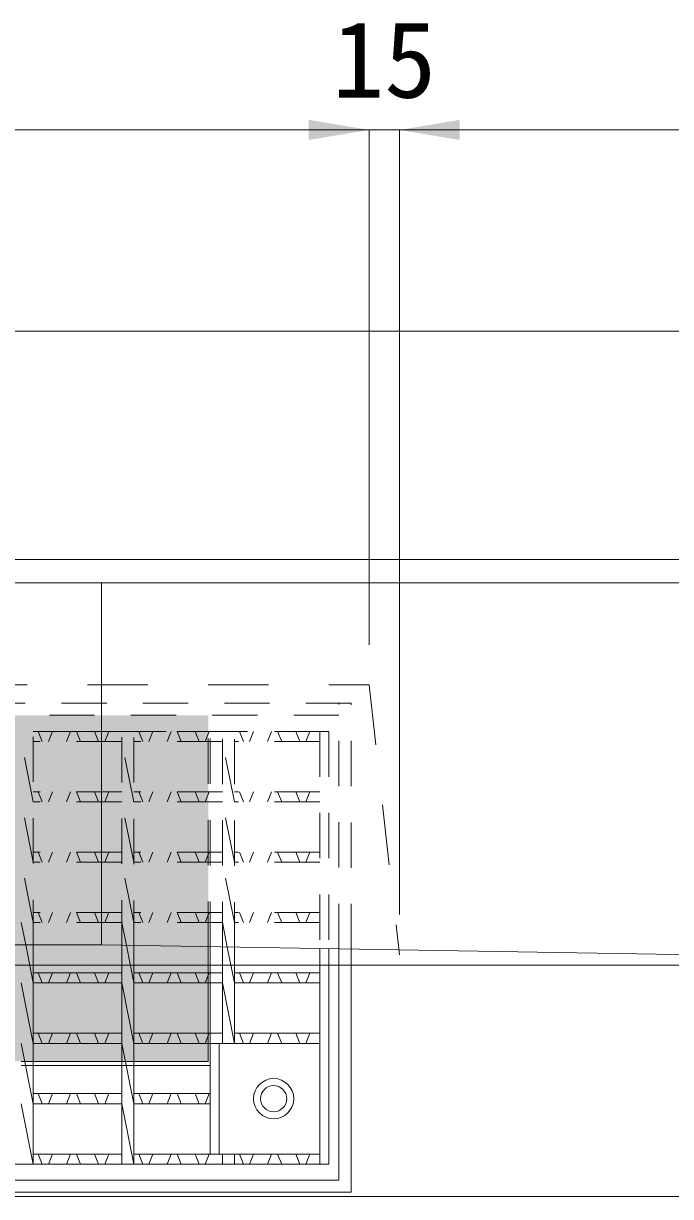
# Model space of a CAD drawing. Units: millimetres at full size; details may follow other scales. Extents: x -36174 to -11409, y 24892 to 47415.
# Drawn here: x -30122 to -29801, y 27391 to 27974 of the extents above; entities that cross this region are included whole.
import ezdxf
from ezdxf.enums import TextEntityAlignment as Align

# ---------------------------------------------------------------- set-up
doc = ezdxf.new("R2010")
doc.units = ezdxf.units.MM
doc.header["$LTSCALE"] = 30
doc.linetypes.add('USER1', pattern=[1.35, 0.75, -0.6])
doc.linetypes.add('USER2', pattern=[2, 1, -1])
for name, color, linetype, lineweight in [('0_2', 7, 'Continuous', 13), ('側溝・本体', 7, 'Continuous', 9), ('寸法線', 7, 'Continuous', 9), ('本体', 2, 'Continuous', 20), ('ｸﾞﾚｰﾁﾝｸﾞ', 7, 'USER1', 5)]:
    doc.layers.add(name, color=color, linetype=linetype, lineweight=lineweight)
doc.layers.add('ﾊｯﾁﾝｸﾞ', color=8, linetype='Continuous')
doc.styles.add('ＭＳ ゴシック', font='')
doc.styles.get('ＭＳ ゴシック').set_extended_font_data('MS Gothic')

# ---------------------------------------------------------------- blocks, each defined once
blk = doc.blocks.new('filled_arrow')
at = {"color": 0, "linetype": 'Continuous', "lineweight": -2}
blk.add_solid([(7.5, 1.25), (0, 0), (7.5, -1.25)], dxfattribs=at)

msp = doc.modelspace()

# ---------------------------------------------------------------- hatches: boundary and pattern name
at = {"layer": 'ﾊｯﾁﾝｸﾞ'}
msp.add_hatch(color=256, dxfattribs=at).paths.add_polyline_path([(-30030.47, 27457.73), (-30030.47, 27629.73), (-30310.47, 27629.73), (-30310.47, 27457.73)])

# ---------------------------------------------------------------- linework, layer by layer
at = {"layer": '0_2', "lineweight": 9}
for p, q in [((-30475.47, 27707.11), (-29483.47, 27707.11)), ((-30475.47, 27695.61), (-29487.97, 27695.61)), ((-30083.47, 27695.61), (-30083.47, 27515.61)), ((-30475.47, 27515.61), (-30083.47, 27515.61)), ((-30083.47, 27515.61), (-29523.47, 27506.28)), ((-30475.47, 27505.61), (-29487.97, 27505.61))]:
    msp.add_line(p, q, dxfattribs=at)
at = {"layer": '0_2', "linetype": 'USER1'}
for p, q in [((-30030.47, 27514.73), (-30030.47, 27629.73)), ((-30030.47, 27496.73), (-30030.47, 27501.73)), ((-30030.47, 27466.73), (-30030.47, 27471.73)), ((-30117.47, 27457.73), (-30123.47, 27457.73)), ((-30067.47, 27457.73), (-30073.47, 27457.73))]:
    msp.add_line(p, q, dxfattribs=at)
at = {"layer": '0_2'}
for p, q in [((-30030.47, 27501.73), (-30030.47, 27514.73)), ((-30030.47, 27471.73), (-30030.47, 27496.73)), ((-30030.47, 27457.73), (-30030.47, 27466.73)), ((-30073.47, 27457.73), (-30117.47, 27457.73)), ((-30030.47, 27457.73), (-30067.47, 27457.73))]:
    msp.add_line(p, q, dxfattribs=at)
at = {"layer": '側溝・本体', "linetype": 'USER2'}
for p, q in [((-30390.47, 27644.8), (-29950.47, 27644.8)), ((-29950.47, 27644.8), (-29935.47, 27510.71))]:
    msp.add_line(p, q, dxfattribs=at)
at = {"layer": '寸法線'}
for p, q in [((-30390.47, 27920.61), (-29950.47, 27920.61)), ((-30010.47, 27920.61), (-29875.47, 27920.61)), ((-29950.47, 27664.8), (-29950.47, 27920.61)), ((-29950.47, 27664.8), (-29950.47, 27920.61)), ((-29935.47, 27530.71), (-29935.47, 27920.61)), ((-29935.47, 27920.61), (-29483.47, 27920.61)), ((-29935.47, 27530.71), (-29935.47, 27920.61))]:
    msp.add_line(p, q, dxfattribs=at)
at = {"layer": '本体'}
for p, q in [((-30481.47, 27820.61), (-29483.47, 27820.61)), ((-30481.47, 27390.61), (-29483.47, 27390.61))]:
    msp.add_line(p, q, dxfattribs=at)
at = {"layer": 'ｸﾞﾚｰﾁﾝｸﾞ'}
for p, q in [((-29959.47, 27635.73), (-30381.47, 27635.73)), ((-29965.47, 27513.59), (-29965.47, 27635.73)), ((-29959.47, 27513.49), (-29959.47, 27635.73)), ((-29965.47, 27629.73), (-30375.47, 27629.73)), ((-30029.47, 27514.65), (-30029.47, 27629.73)), ((-29970.47, 27621.73), (-30370.47, 27621.73)), ((-30117.47, 27515.61), (-30117.47, 27621.73)), ((-30073.47, 27621.73), (-30117.47, 27621.73)), ((-30112.97, 27616.73), (-30114.97, 27621.73)), ((-30107.97, 27621.73), (-30109.97, 27616.73)), ((-30100.97, 27616.73), (-30098.97, 27621.73)), ((-30095.97, 27621.73), (-30093.97, 27616.73)), ((-30084.97, 27616.73), (-30086.97, 27621.73)), ((-30079.97, 27621.73), (-30081.97, 27616.73)), ((-30073.47, 27515.39), (-30073.47, 27621.73)), ((-30067.47, 27515.29), (-30067.47, 27621.73)), ((-30023.47, 27621.73), (-30067.47, 27621.73)), ((-30062.97, 27616.73), (-30064.97, 27621.73)), ((-30057.97, 27621.73), (-30059.97, 27616.73)), ((-30050.97, 27616.73), (-30048.97, 27621.73)), ((-30045.97, 27621.73), (-30043.97, 27616.73)), ((-30034.97, 27616.73), (-30036.97, 27621.73)), ((-30029.97, 27621.73), (-30031.97, 27616.73)), ((-30023.47, 27514.55), (-30023.47, 27621.73)), ((-30017.47, 27514.45), (-30017.47, 27621.73)), ((-29974.97, 27621.73), (-30017.47, 27621.73)), ((-30012.97, 27616.73), (-30014.97, 27621.73)), ((-30007.97, 27621.73), (-30009.97, 27616.73)), ((-30000.97, 27616.73), (-29998.97, 27621.73)), ((-29995.97, 27621.73), (-29993.97, 27616.73)), ((-29984.97, 27616.73), (-29986.97, 27621.73)), ((-29979.97, 27621.73), (-29981.97, 27616.73)), ((-29974.97, 27621.73), (-29974.97, 27513.75)), ((-29970.47, 27621.73), (-29970.47, 27513.67)), ((-30117.47, 27586.73), (-30123.47, 27616.73)), ((-30073.47, 27616.73), (-30117.47, 27616.73)), ((-30067.47, 27586.73), (-30073.47, 27616.73)), ((-30023.47, 27616.73), (-30067.47, 27616.73)), ((-30017.47, 27586.73), (-30023.47, 27616.73)), ((-29974.97, 27616.73), (-30017.47, 27616.73)), ((-30073.47, 27591.73), (-30117.47, 27591.73)), ((-30112.97, 27586.73), (-30114.97, 27591.73)), ((-30107.97, 27591.73), (-30109.97, 27586.73)), ((-30100.97, 27586.73), (-30098.97, 27591.73)), ((-30095.97, 27591.73), (-30093.97, 27586.73)), ((-30084.97, 27586.73), (-30086.97, 27591.73)), ((-30079.97, 27591.73), (-30081.97, 27586.73)), ((-30023.47, 27591.73), (-30067.47, 27591.73)), ((-30062.97, 27586.73), (-30064.97, 27591.73)), ((-30057.97, 27591.73), (-30059.97, 27586.73)), ((-30050.97, 27586.73), (-30048.97, 27591.73)), ((-30045.97, 27591.73), (-30043.97, 27586.73)), ((-30034.97, 27586.73), (-30036.97, 27591.73)), ((-30029.97, 27591.73), (-30031.97, 27586.73)), ((-29974.97, 27591.73), (-30017.47, 27591.73)), ((-30012.97, 27586.73), (-30014.97, 27591.73)), ((-30007.97, 27591.73), (-30009.97, 27586.73)), ((-30000.97, 27586.73), (-29998.97, 27591.73)), ((-29995.97, 27591.73), (-29993.97, 27586.73)), ((-29984.97, 27586.73), (-29986.97, 27591.73)), ((-29979.97, 27591.73), (-29981.97, 27586.73)), ((-30117.47, 27556.73), (-30123.47, 27586.73)), ((-30073.47, 27586.73), (-30117.47, 27586.73)), ((-30067.47, 27556.73), (-30073.47, 27586.73)), ((-30023.47, 27586.73), (-30067.47, 27586.73)), ((-30017.47, 27556.73), (-30023.47, 27586.73)), ((-29974.97, 27586.73), (-30017.47, 27586.73)), ((-30073.47, 27561.73), (-30117.47, 27561.73)), ((-30112.97, 27556.73), (-30114.97, 27561.73)), ((-30107.97, 27561.73), (-30109.97, 27556.73)), ((-30100.97, 27556.73), (-30098.97, 27561.73)), ((-30095.97, 27561.73), (-30093.97, 27556.73)), ((-30084.97, 27556.73), (-30086.97, 27561.73)), ((-30079.97, 27561.73), (-30081.97, 27556.73)), ((-30023.47, 27561.73), (-30067.47, 27561.73)), ((-30062.97, 27556.73), (-30064.97, 27561.73)), ((-30057.97, 27561.73), (-30059.97, 27556.73)), ((-30050.97, 27556.73), (-30048.97, 27561.73)), ((-30045.97, 27561.73), (-30043.97, 27556.73)), ((-30034.97, 27556.73), (-30036.97, 27561.73)), ((-30029.97, 27561.73), (-30031.97, 27556.73)), ((-29974.97, 27561.73), (-30017.47, 27561.73)), ((-30012.97, 27556.73), (-30014.97, 27561.73)), ((-30007.97, 27561.73), (-30009.97, 27556.73)), ((-30000.97, 27556.73), (-29998.97, 27561.73)), ((-29995.97, 27561.73), (-29993.97, 27556.73)), ((-29984.97, 27556.73), (-29986.97, 27561.73)), ((-29979.97, 27561.73), (-29981.97, 27556.73)), ((-30117.47, 27526.73), (-30123.47, 27556.73)), ((-30073.47, 27556.73), (-30117.47, 27556.73)), ((-30067.47, 27526.73), (-30073.47, 27556.73)), ((-30023.47, 27556.73), (-30067.47, 27556.73)), ((-30017.47, 27526.73), (-30023.47, 27556.73)), ((-29974.97, 27556.73), (-30017.47, 27556.73)), ((-30073.47, 27531.73), (-30117.47, 27531.73)), ((-30112.97, 27526.73), (-30114.97, 27531.73)), ((-30107.97, 27531.73), (-30109.97, 27526.73)), ((-30100.97, 27526.73), (-30098.97, 27531.73)), ((-30095.97, 27531.73), (-30093.97, 27526.73)), ((-30084.97, 27526.73), (-30086.97, 27531.73)), ((-30079.97, 27531.73), (-30081.97, 27526.73)), ((-30023.47, 27531.73), (-30067.47, 27531.73)), ((-30062.97, 27526.73), (-30064.97, 27531.73)), ((-30057.97, 27531.73), (-30059.97, 27526.73)), ((-30050.97, 27526.73), (-30048.97, 27531.73)), ((-30045.97, 27531.73), (-30043.97, 27526.73)), ((-30034.97, 27526.73), (-30036.97, 27531.73)), ((-30029.97, 27531.73), (-30031.97, 27526.73)), ((-29974.97, 27531.73), (-30017.47, 27531.73)), ((-30012.97, 27526.73), (-30014.97, 27531.73)), ((-30007.97, 27531.73), (-30009.97, 27526.73)), ((-30000.97, 27526.73), (-29998.97, 27531.73)), ((-29995.97, 27531.73), (-29993.97, 27526.73)), ((-29984.97, 27526.73), (-29986.97, 27531.73)), ((-29979.97, 27531.73), (-29981.97, 27526.73)), ((-30121.24, 27515.61), (-30123.47, 27526.73)), ((-30073.47, 27526.73), (-30117.47, 27526.73)), ((-30071.19, 27515.35), (-30073.47, 27526.73)), ((-30023.47, 27526.73), (-30067.47, 27526.73)), ((-30021.02, 27514.51), (-30023.47, 27526.73)), ((-29974.97, 27526.73), (-30017.47, 27526.73)), ((-30029.47, 27496.73), (-30029.47, 27501.73)), ((-30029.47, 27466.73), (-30029.47, 27471.73)), ((-30117.47, 27455.73), (-30123.47, 27455.73)), ((-30067.47, 27455.73), (-30073.47, 27455.73))]:
    msp.add_line(p, q, dxfattribs=at)
at = {"layer": 'ｸﾞﾚｰﾁﾝｸﾞ', "linetype": 'Continuous'}
for p, q in [((-30117.47, 27496.73), (-30121.24, 27515.61)), ((-30117.47, 27406.73), (-30117.47, 27515.61)), ((-30073.47, 27406.73), (-30073.47, 27515.39)), ((-30067.47, 27496.73), (-30071.19, 27515.35)), ((-30067.47, 27406.73), (-30067.47, 27515.29)), ((-30029.47, 27501.73), (-30029.47, 27514.65)), ((-30023.47, 27466.73), (-30023.47, 27514.55)), ((-30017.47, 27496.73), (-30021.02, 27514.51)), ((-30017.47, 27466.73), (-30017.47, 27514.45)), ((-29974.97, 27513.75), (-29974.97, 27406.73)), ((-29970.47, 27513.67), (-29970.47, 27406.73)), ((-29965.47, 27398.73), (-29965.47, 27513.59)), ((-29959.47, 27392.73), (-29959.47, 27513.49)), ((-30073.47, 27501.73), (-30117.47, 27501.73)), ((-30112.97, 27496.73), (-30114.97, 27501.73)), ((-30107.97, 27501.73), (-30109.97, 27496.73)), ((-30100.97, 27496.73), (-30098.97, 27501.73)), ((-30095.97, 27501.73), (-30093.97, 27496.73)), ((-30084.97, 27496.73), (-30086.97, 27501.73)), ((-30079.97, 27501.73), (-30081.97, 27496.73)), ((-30023.47, 27501.73), (-30067.47, 27501.73)), ((-30062.97, 27496.73), (-30064.97, 27501.73)), ((-30057.97, 27501.73), (-30059.97, 27496.73)), ((-30050.97, 27496.73), (-30048.97, 27501.73)), ((-30045.97, 27501.73), (-30043.97, 27496.73)), ((-30034.97, 27496.73), (-30036.97, 27501.73)), ((-30029.97, 27501.73), (-30031.97, 27496.73)), ((-29974.97, 27501.73), (-30017.47, 27501.73)), ((-30012.97, 27496.73), (-30014.97, 27501.73)), ((-30007.97, 27501.73), (-30009.97, 27496.73)), ((-30000.97, 27496.73), (-29998.97, 27501.73)), ((-29995.97, 27501.73), (-29993.97, 27496.73)), ((-29984.97, 27496.73), (-29986.97, 27501.73)), ((-29979.97, 27501.73), (-29981.97, 27496.73)), ((-30117.47, 27466.73), (-30123.47, 27496.73)), ((-30073.47, 27496.73), (-30117.47, 27496.73)), ((-30067.47, 27466.73), (-30073.47, 27496.73)), ((-30023.47, 27496.73), (-30067.47, 27496.73)), ((-30029.47, 27471.73), (-30029.47, 27496.73)), ((-30017.47, 27466.73), (-30023.47, 27496.73)), ((-29974.97, 27496.73), (-30017.47, 27496.73)), ((-30117.47, 27436.73), (-30123.47, 27466.73)), ((-30073.47, 27471.73), (-30117.47, 27471.73)), ((-30073.47, 27466.73), (-30117.47, 27466.73)), ((-30112.97, 27466.73), (-30114.97, 27471.73)), ((-30107.97, 27471.73), (-30109.97, 27466.73)), ((-30100.97, 27466.73), (-30098.97, 27471.73)), ((-30095.97, 27471.73), (-30093.97, 27466.73)), ((-30084.97, 27466.73), (-30086.97, 27471.73)), ((-30079.97, 27471.73), (-30081.97, 27466.73)), ((-30067.47, 27436.73), (-30073.47, 27466.73)), ((-30023.47, 27471.73), (-30067.47, 27471.73)), ((-30023.47, 27466.73), (-30067.47, 27466.73)), ((-30062.97, 27466.73), (-30064.97, 27471.73)), ((-30057.97, 27471.73), (-30059.97, 27466.73)), ((-30050.97, 27466.73), (-30048.97, 27471.73)), ((-30045.97, 27471.73), (-30043.97, 27466.73)), ((-30034.97, 27466.73), (-30036.97, 27471.73)), ((-30029.97, 27471.73), (-30031.97, 27466.73)), ((-30029.47, 27455.73), (-30029.47, 27466.73)), ((-29974.97, 27466.73), (-30029.47, 27466.73)), ((-30029.47, 27466.73), (-30029.47, 27411.73)), ((-30024.97, 27466.73), (-30024.97, 27411.73)), ((-29974.97, 27471.73), (-30017.47, 27471.73)), ((-30012.97, 27466.73), (-30014.97, 27471.73)), ((-30007.97, 27471.73), (-30009.97, 27466.73)), ((-30000.97, 27466.73), (-29998.97, 27471.73)), ((-29995.97, 27471.73), (-29993.97, 27466.73)), ((-29984.97, 27466.73), (-29986.97, 27471.73)), ((-29979.97, 27471.73), (-29981.97, 27466.73)), ((-30073.47, 27455.73), (-30117.47, 27455.73)), ((-30029.47, 27455.73), (-30067.47, 27455.73)), ((-30073.47, 27441.73), (-30117.47, 27441.73)), ((-30112.97, 27436.73), (-30114.97, 27441.73)), ((-30107.97, 27441.73), (-30109.97, 27436.73)), ((-30100.97, 27436.73), (-30098.97, 27441.73)), ((-30095.97, 27441.73), (-30093.97, 27436.73)), ((-30084.97, 27436.73), (-30086.97, 27441.73)), ((-30079.97, 27441.73), (-30081.97, 27436.73)), ((-30029.47, 27441.73), (-30067.47, 27441.73)), ((-30062.97, 27436.73), (-30064.97, 27441.73)), ((-30057.97, 27441.73), (-30059.97, 27436.73)), ((-30050.97, 27436.73), (-30048.97, 27441.73)), ((-30045.97, 27441.73), (-30043.97, 27436.73)), ((-30034.97, 27436.73), (-30036.97, 27441.73)), ((-30029.97, 27441.73), (-30031.97, 27436.73)), ((-30117.47, 27406.73), (-30123.47, 27436.73)), ((-30073.47, 27436.73), (-30117.47, 27436.73)), ((-30067.47, 27406.73), (-30073.47, 27436.73)), ((-30029.47, 27436.73), (-30067.47, 27436.73)), ((-30073.47, 27411.73), (-30117.47, 27411.73)), ((-30112.97, 27406.73), (-30114.97, 27411.73)), ((-30107.97, 27411.73), (-30109.97, 27406.73)), ((-30100.97, 27406.73), (-30098.97, 27411.73)), ((-30095.97, 27411.73), (-30093.97, 27406.73)), ((-30084.97, 27406.73), (-30086.97, 27411.73)), ((-30079.97, 27411.73), (-30081.97, 27406.73)), ((-30023.47, 27411.73), (-30067.47, 27411.73)), ((-30062.97, 27406.73), (-30064.97, 27411.73)), ((-30057.97, 27411.73), (-30059.97, 27406.73)), ((-30050.97, 27406.73), (-30048.97, 27411.73)), ((-30045.97, 27411.73), (-30043.97, 27406.73)), ((-30034.97, 27406.73), (-30036.97, 27411.73)), ((-30029.97, 27411.73), (-30031.97, 27406.73)), ((-29974.97, 27411.73), (-30029.47, 27411.73)), ((-30023.47, 27406.73), (-30023.47, 27411.73)), ((-30017.47, 27406.73), (-30017.47, 27411.73)), ((-30012.97, 27406.73), (-30014.97, 27411.73)), ((-30007.97, 27411.73), (-30009.97, 27406.73)), ((-30000.97, 27406.73), (-29998.97, 27411.73)), ((-29995.97, 27411.73), (-29993.97, 27406.73)), ((-29984.97, 27406.73), (-29986.97, 27411.73)), ((-29979.97, 27411.73), (-29981.97, 27406.73)), ((-29970.47, 27406.73), (-30370.47, 27406.73)), ((-29965.47, 27398.73), (-30375.47, 27398.73)), ((-29959.47, 27392.73), (-30381.47, 27392.73))]:
    msp.add_line(p, q, dxfattribs=at)
for radius in [10, 6.5]:
    msp.add_circle((-29997.97, 27439.23), radius, dxfattribs=at)

# ---------------------------------------------------------------- block references
at = {"layer": '寸法線', "xscale": 4, "yscale": 4, "rotation": 180}
msp.add_blockref('filled_arrow', (-29950.47, 27920.61), dxfattribs=at)
msp.add_blockref('filled_arrow', (-29950.47, 27920.61), dxfattribs=at)
at = {"layer": '寸法線', "xscale": 4, "yscale": 4}
msp.add_blockref('filled_arrow', (-29935.47, 27920.61), dxfattribs=at)
msp.add_blockref('filled_arrow', (-29935.47, 27920.61), dxfattribs=at)

# ---------------------------------------------------------------- texts
at = {"layer": '寸法線', "style": 'ＭＳ ゴシック'}
msp.add_text('15', height=37.98, dxfattribs=at).set_placement((-29942.97, 27955.61), align=Align.MIDDLE_CENTER)

doc.saveas('drawing.dxf')
